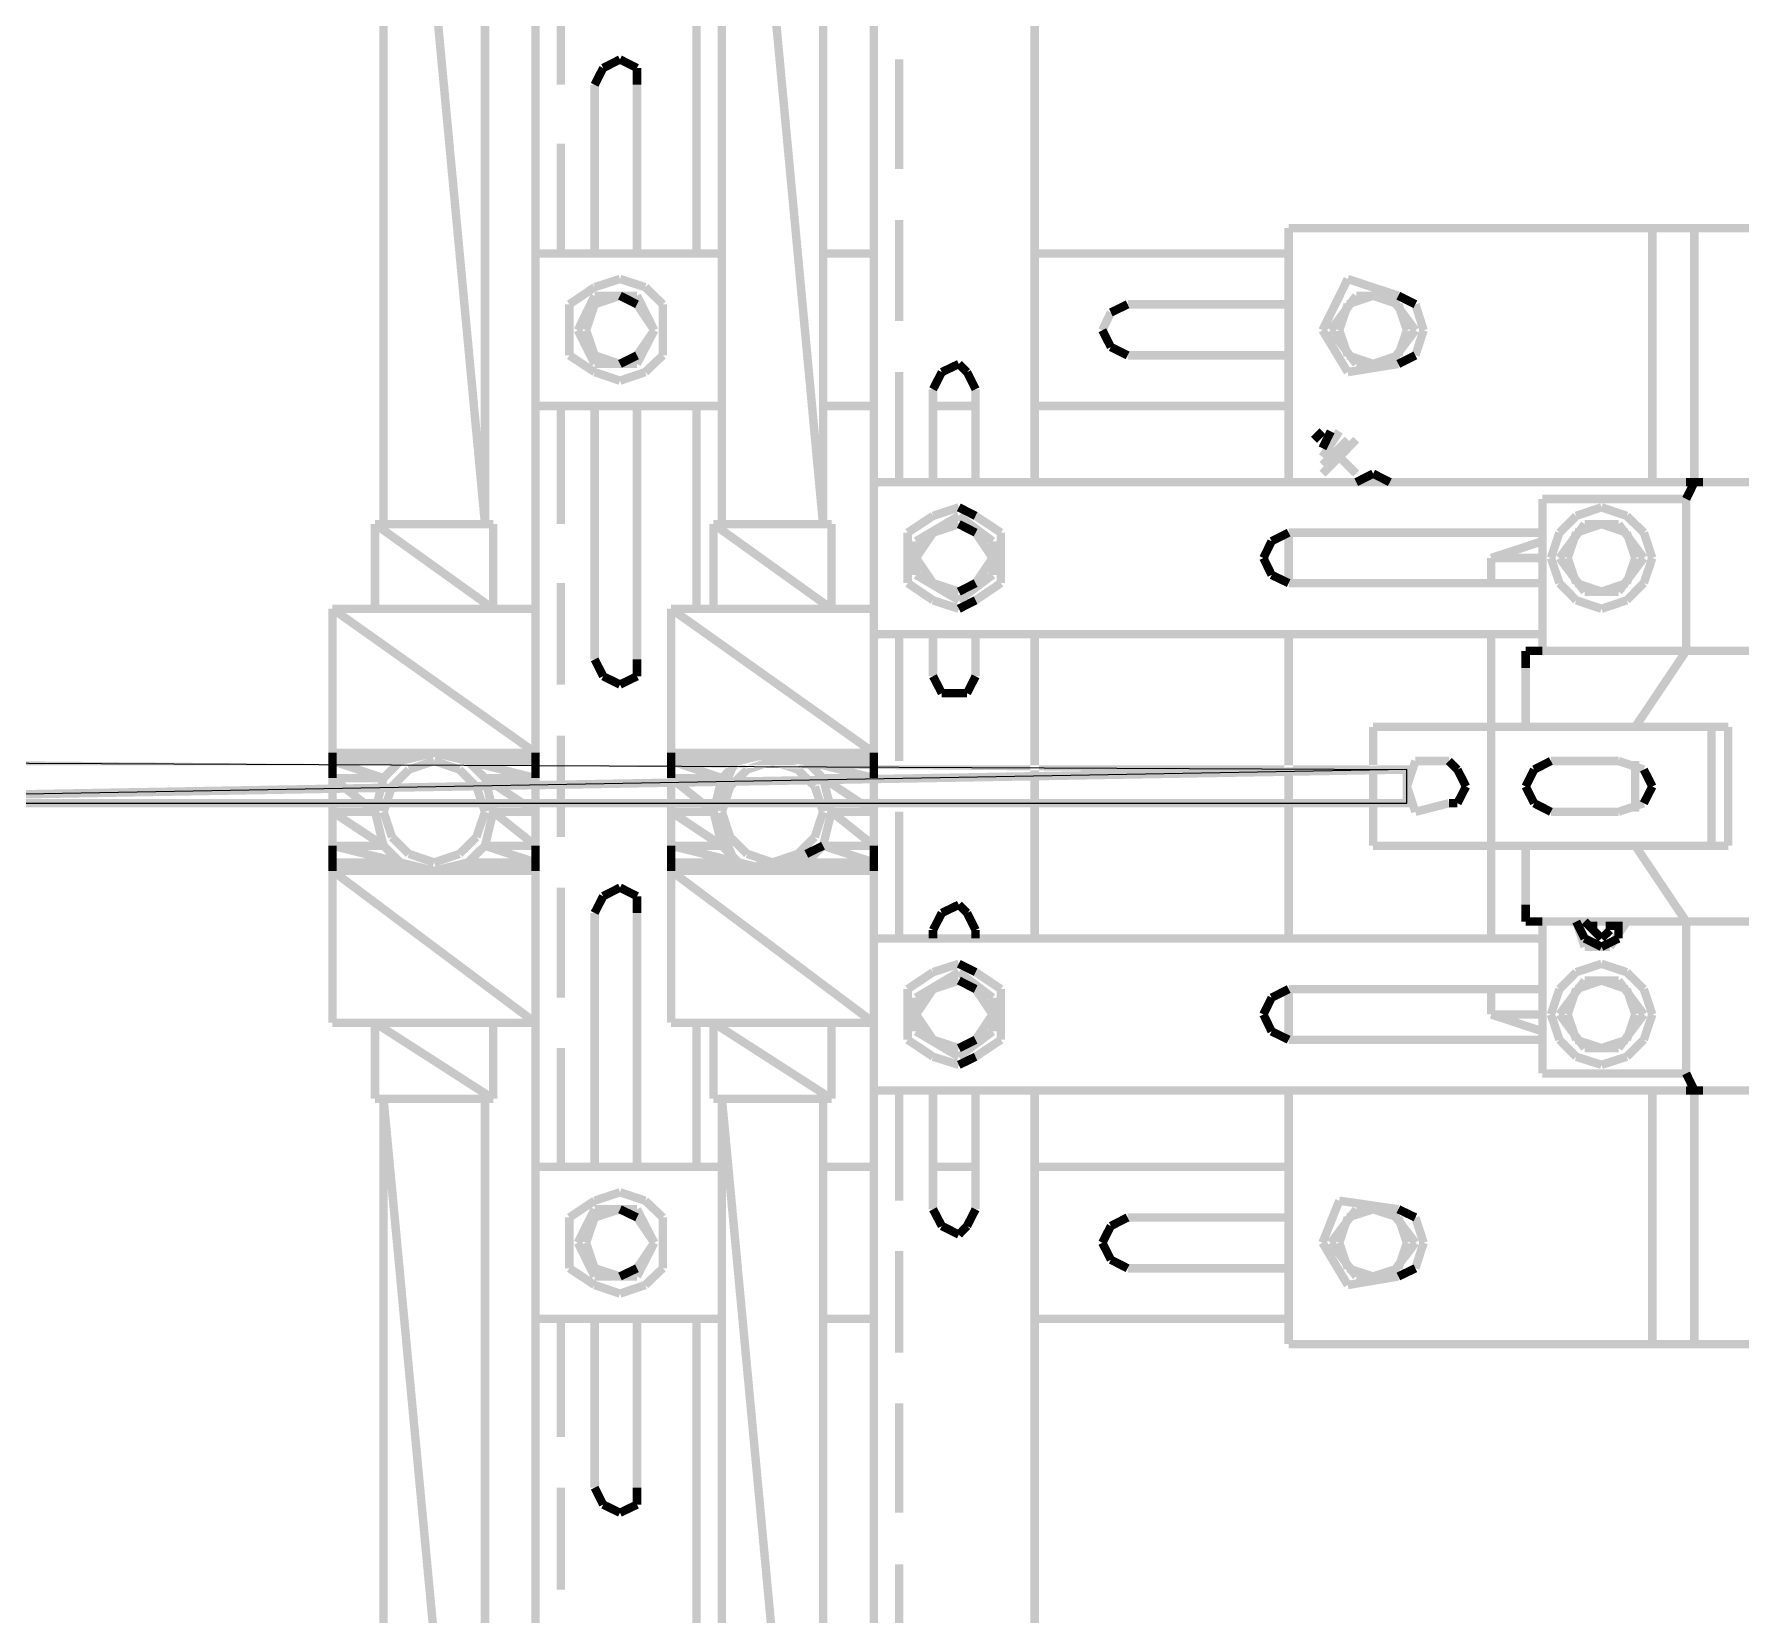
# Model space of a CAD drawing. Header units: metres. Extents: x -593 to 248, y 430 to 1024.
# Drawn here: x -520.32 to -511.76, y 612.06 to 619.98 of the extents above; entities that cross this region are included whole.
import ezdxf

# ---------------------------------------------------------------- set-up
doc = ezdxf.new("R2010")
doc.units = ezdxf.units.M
doc.header["$MEASUREMENT"] = 0
for name, color, linetype in [('C00-00-00-BLACK', 7, 'Continuous'), ('CDB-DB-DB', 254, 'Continuous'), ('CFF-00-00', 1, 'Continuous')]:
    doc.layers.add(name, color=color, linetype=linetype)

msp = doc.modelspace()

# ---------------------------------------------------------------- linework, layer by layer
at = {"layer": 'C00-00-00-BLACK', "const_width": 0.0423}
for points in [[(-516.109, 631.5988), (-516.109, 600.7838)], [(-517.8055, 630.7098), (-517.8055, 601.6718)], [(-518.5675, 622.9528), (-518.5675, 617.5268)], [(-518.0588, 622.9528), (-518.0588, 617.5268)], [(-516.871, 622.9528), (-516.871, 617.5268)], [(-516.364, 622.9528), (-516.364, 617.5268)], [(-515.3029, 622.9528), (-515.3029, 617.7368)], [(-516.998, 621.8068), (-516.998, 618.8838)], [(-517.6785, 620.1958), (-517.6785, 619.7298)], [(-517.3821, 619.8568), (-517.4664, 619.8138)], [(-517.2968, 619.8138), (-517.3821, 619.8568)], [(-515.9823, 619.8568), (-515.9823, 619.3068)], [(-517.4664, 619.8138), (-517.5091, 619.7298)], [(-517.2968, 619.7298), (-517.2968, 619.8138)], [(-517.5091, 619.7298), (-517.5091, 618.8838)], [(-517.2968, 618.8838), (-517.2968, 619.7298)], [(-517.6785, 619.4338), (-517.6785, 618.8838)], [(-515.9823, 619.0518), (-515.9823, 618.5448)], [(-514.0297, 619.0108), (-508.6456, 619.0108)], [(-514.0297, 617.7368), (-514.0297, 619.0108)], [(-512.2065, 617.7368), (-512.2065, 619.0108)], [(-511.9956, 619.0108), (-511.9956, 617.7368)], [(-517.8055, 618.8838), (-516.871, 618.8838)], [(-516.364, 618.8838), (-516.109, 618.8838)], [(-515.3029, 618.8838), (-514.0297, 618.8838)], [(-517.5091, 618.7148), (-517.6358, 618.6288)], [(-517.3821, 618.7558), (-517.5091, 618.7148)], [(-517.2555, 618.7148), (-517.3821, 618.7558)], [(-517.1673, 618.6288), (-517.2555, 618.7148)], [(-513.7334, 618.7558), (-513.86, 618.4988)], [(-513.4797, 618.6718), (-513.7334, 618.7558)], [(-517.6358, 618.6288), (-517.6358, 618.4988)], [(-517.5091, 618.6718), (-517.5931, 618.4988)], [(-517.5091, 618.6288), (-517.5518, 618.4988)], [(-517.3821, 618.6718), (-517.5091, 618.6288)], [(-517.2968, 618.6718), (-517.5091, 618.6718)], [(-517.2968, 618.6288), (-517.3821, 618.6718)], [(-517.21, 618.4988), (-517.2968, 618.6718)], [(-517.21, 618.4988), (-517.2968, 618.6288)], [(-517.1673, 618.4988), (-517.1673, 618.6288)], [(-514.8372, 618.6288), (-514.9212, 618.5878)], [(-514.8372, 618.6288), (-514.0297, 618.6288)], [(-513.6907, 618.6718), (-513.8187, 618.4988)], [(-513.7334, 618.6288), (-513.776, 618.4988)], [(-513.6063, 618.6718), (-513.7334, 618.6288)], [(-513.5224, 618.6718), (-513.6907, 618.6718)], [(-513.4797, 618.6288), (-513.6063, 618.6718)], [(-513.3943, 618.4988), (-513.5224, 618.6718)], [(-513.3943, 618.6288), (-513.4797, 618.6718)], [(-513.437, 618.4988), (-513.4797, 618.6288)], [(-513.3531, 618.4988), (-513.3943, 618.6288)], [(-514.9212, 618.5878), (-514.9638, 618.4988)], [(-517.6358, 618.4988), (-517.6358, 618.3728)], [(-517.5931, 618.4988), (-517.5091, 618.3298)], [(-517.5518, 618.4988), (-517.5091, 618.3728)], [(-517.2968, 618.3728), (-517.21, 618.4988)], [(-517.2968, 618.3298), (-517.21, 618.4988)], [(-517.1673, 618.3728), (-517.1673, 618.4988)], [(-514.9638, 618.4988), (-514.9212, 618.4148)], [(-513.86, 618.4988), (-513.7334, 618.2888)], [(-513.8187, 618.4988), (-513.6907, 618.3298)], [(-513.776, 618.4988), (-513.7334, 618.3728)], [(-513.5224, 618.3298), (-513.3943, 618.4988)], [(-513.4797, 618.3728), (-513.437, 618.4988)], [(-513.3943, 618.3728), (-513.3531, 618.4988)], [(-517.6358, 618.3728), (-517.5091, 618.2888)], [(-517.5091, 618.3728), (-517.3821, 618.3298)], [(-517.3821, 618.3298), (-517.2968, 618.3728)], [(-517.2555, 618.2888), (-517.1673, 618.3728)], [(-514.9212, 618.4148), (-514.8372, 618.3728)], [(-514.8372, 618.3728), (-514.0297, 618.3728)], [(-513.7334, 618.3728), (-513.6063, 618.3298)], [(-513.6063, 618.3298), (-513.4797, 618.3728)], [(-513.4797, 618.3298), (-513.3943, 618.3728)], [(-517.5091, 618.3298), (-517.2968, 618.3298)], [(-517.5091, 618.2888), (-517.3821, 618.2458)], [(-517.3821, 618.2458), (-517.2555, 618.2888)], [(-515.9823, 618.2888), (-515.9823, 617.7368)], [(-515.7685, 618.2888), (-515.8126, 618.2028)], [(-515.6832, 618.3298), (-515.7685, 618.2888)], [(-515.6419, 618.2888), (-515.6832, 618.3298)], [(-515.5992, 618.2028), (-515.6419, 618.2888)], [(-513.7334, 618.2888), (-513.4797, 618.3298)], [(-513.6907, 618.3298), (-513.5224, 618.3298)], [(-515.8126, 618.2028), (-515.8126, 617.7368)], [(-515.5992, 618.2028), (-515.5992, 617.7368)], [(-517.8055, 618.1188), (-516.871, 618.1188)], [(-517.6785, 618.1188), (-517.6785, 617.5268)], [(-517.5091, 618.1188), (-517.5091, 616.8488)], [(-517.2968, 618.1188), (-517.2968, 616.8488)], [(-516.998, 618.1188), (-516.998, 617.1018)], [(-516.364, 618.1188), (-516.109, 618.1188)], [(-515.8126, 618.1188), (-515.5992, 618.1188)], [(-515.3029, 618.1188), (-514.0297, 618.1188)], [(-513.86, 617.9918), (-513.9027, 617.9498)], [(-513.776, 617.9918), (-513.86, 617.8638)], [(-513.8187, 617.9918), (-513.86, 617.9068)], [(-513.6907, 617.9498), (-513.86, 617.7798)], [(-513.7334, 617.9498), (-513.86, 617.8228)], [(-513.6907, 617.7798), (-513.776, 617.8638)], [(-513.6063, 617.7798), (-513.6907, 617.7368)], [(-513.6063, 617.7798), (-513.6907, 617.7368)], [(-513.5224, 617.7368), (-513.6063, 617.7798)], [(-513.5224, 617.7368), (-513.6063, 617.7798)], [(-516.109, 617.7368), (-506.566, 617.7368)], [(-511.9956, 617.7368), (-512.0368, 617.7368)], [(-511.9956, 617.7368), (-512.0368, 617.6528)], [(-511.9529, 617.7368), (-511.9956, 617.7368)], [(-515.6832, 617.6108), (-515.8126, 617.5678)], [(-515.5992, 617.5678), (-515.6832, 617.6108)], [(-512.7576, 617.6528), (-512.0368, 617.6528)], [(-512.7576, 617.6528), (-512.7576, 616.8908)], [(-512.4612, 617.6108), (-512.5882, 617.5678)], [(-512.3346, 617.5678), (-512.4612, 617.6108)], [(-512.0368, 616.8908), (-512.0368, 617.6528)], [(-518.6102, 617.5268), (-518.0175, 617.5268)], [(-518.6102, 617.1018), (-518.6102, 617.5268)], [(-518.0175, 617.1018), (-518.0175, 617.5268)], [(-516.9136, 617.5268), (-516.3213, 617.5268)], [(-516.9136, 617.1018), (-516.9136, 617.5268)], [(-516.3213, 617.1018), (-516.3213, 617.5268)], [(-515.8126, 617.5678), (-515.9396, 617.4838)], [(-515.6832, 617.5678), (-515.898, 617.4408)], [(-515.6832, 617.5268), (-515.8126, 617.4838)], [(-515.5138, 617.4408), (-515.6832, 617.5678)], [(-515.5992, 617.4838), (-515.6832, 617.5268)], [(-515.4722, 617.4838), (-515.5992, 617.5678)], [(-512.5882, 617.5678), (-512.6722, 617.4838)], [(-512.5456, 617.5268), (-512.6722, 617.3568)], [(-512.4612, 617.5268), (-512.5882, 617.4838)], [(-512.3759, 617.5268), (-512.5456, 617.5268)], [(-512.3346, 617.4838), (-512.4612, 617.5268)], [(-512.2492, 617.3568), (-512.3759, 617.5268)], [(-512.2492, 617.4838), (-512.3346, 617.5678)], [(-515.9396, 617.4838), (-515.9396, 617.3568)], [(-515.8126, 617.4838), (-515.898, 617.3568)], [(-515.898, 617.4408), (-515.898, 617.2718)], [(-515.5138, 617.3568), (-515.5992, 617.4838)], [(-515.5138, 617.2718), (-515.5138, 617.4408)], [(-515.4722, 617.3568), (-515.4722, 617.4838)], [(-514.1151, 617.4408), (-514.1563, 617.3568)], [(-514.0297, 617.4838), (-514.1151, 617.4408)], [(-514.0297, 617.2308), (-514.0297, 617.4838)], [(-512.7576, 617.4838), (-514.0297, 617.4838)], [(-512.7576, 617.4408), (-513.014, 617.3568)], [(-512.6722, 617.4838), (-512.7149, 617.3568)], [(-512.5882, 617.4838), (-512.6309, 617.3568)], [(-512.2919, 617.3568), (-512.3346, 617.4838)], [(-512.2065, 617.3568), (-512.2492, 617.4838)], [(-515.9396, 617.3568), (-515.9396, 617.2308)], [(-515.898, 617.3568), (-515.8126, 617.2308)], [(-515.5992, 617.2308), (-515.5138, 617.3568)], [(-515.4722, 617.2308), (-515.4722, 617.3568)], [(-514.1563, 617.3568), (-514.1151, 617.2718)], [(-513.014, 617.3568), (-512.7576, 617.3568)], [(-513.014, 617.3568), (-513.014, 617.2308)], [(-512.7149, 617.3568), (-512.6722, 617.2308)], [(-512.6722, 617.3568), (-512.5456, 617.1878)], [(-512.6309, 617.3568), (-512.5882, 617.2308)], [(-512.3759, 617.1878), (-512.2492, 617.3568)], [(-512.3346, 617.2308), (-512.2919, 617.3568)], [(-512.2492, 617.2308), (-512.2065, 617.3568)], [(-515.898, 617.2718), (-515.6832, 617.1448)], [(-515.6832, 617.1448), (-515.5138, 617.2718)], [(-514.1151, 617.2718), (-514.0297, 617.2308)], [(-517.6785, 617.2308), (-517.6785, 616.7218)], [(-515.9396, 617.2308), (-515.8126, 617.1448)], [(-515.8126, 617.2308), (-515.6832, 617.1878)], [(-515.6832, 617.1878), (-515.5992, 617.2308)], [(-515.5992, 617.1448), (-515.4722, 617.2308)], [(-512.7576, 617.2308), (-514.0297, 617.2308)], [(-512.6722, 617.2308), (-512.5882, 617.1448)], [(-512.5882, 617.2308), (-512.4612, 617.1878)], [(-512.5456, 617.1878), (-512.3759, 617.1878)], [(-512.4612, 617.1878), (-512.3346, 617.2308)], [(-512.3346, 617.1448), (-512.2492, 617.2308)], [(-518.8236, 615.0258), (-518.8236, 617.1018)], [(-518.8236, 617.1018), (-517.8055, 617.1018)], [(-517.8055, 617.1018), (-517.8055, 615.0258)], [(-517.126, 615.0258), (-517.126, 617.1018)], [(-517.126, 617.1018), (-516.109, 617.1018)], [(-516.109, 617.1018), (-516.109, 615.0258)], [(-515.8126, 617.1448), (-515.6832, 617.1018)], [(-515.6832, 617.1018), (-515.5992, 617.1448)], [(-512.5882, 617.1448), (-512.4612, 617.1018)], [(-512.4612, 617.1018), (-512.3346, 617.1448)], [(-516.109, 616.9748), (-512.7576, 616.9748)], [(-515.9823, 616.9748), (-515.9823, 616.3388)], [(-515.8126, 616.9748), (-515.8126, 616.7638)], [(-515.5992, 616.9748), (-515.5992, 616.7638)], [(-515.3029, 616.9748), (-515.3029, 615.4488)], [(-514.0297, 615.4488), (-514.0297, 616.9748)], [(-513.014, 616.9748), (-513.014, 615.4488)], [(-517.5091, 616.8488), (-517.4664, 616.7638)], [(-517.2968, 616.7638), (-517.2968, 616.8488)], [(-512.7576, 616.8908), (-512.8415, 616.8908)], [(-512.8415, 616.8908), (-512.8415, 616.8058)], [(-509.8733, 616.8908), (-512.7576, 616.8908)], [(-512.2919, 616.5098), (-512.0368, 616.8908)], [(-517.4664, 616.7638), (-517.3821, 616.7218)], [(-517.3821, 616.7218), (-517.2968, 616.7638)], [(-515.8126, 616.7638), (-515.7685, 616.6788)], [(-515.6419, 616.6788), (-515.5992, 616.7638)], [(-512.8415, 616.8058), (-512.8415, 616.5098)], [(-515.7685, 616.6788), (-515.6832, 616.6788)], [(-515.6832, 616.6788), (-515.6419, 616.6788)], [(-513.6063, 616.5098), (-513.6063, 615.9138)], [(-511.8259, 616.5098), (-513.6063, 616.5098)], [(-511.9102, 616.5098), (-511.9102, 615.9138)], [(-511.8259, 616.5098), (-511.8259, 615.9138)], [(-517.6785, 616.4658), (-517.6785, 615.9568)], [(-518.4835, 616.3388), (-518.5675, 616.2528)], [(-518.3138, 616.3798), (-518.4835, 616.3388)], [(-518.3138, 616.3388), (-518.4405, 616.2958)], [(-518.1445, 616.3388), (-518.3138, 616.3798)], [(-518.1872, 616.2958), (-518.3138, 616.3388)], [(-518.0588, 616.2528), (-518.1445, 616.3388)], [(-516.787, 616.3798), (-516.9136, 616.0838)], [(-516.448, 616.3388), (-516.787, 616.3798)], [(-516.6173, 616.3388), (-516.7443, 616.2958)], [(-516.4907, 616.2958), (-516.6173, 616.3388)], [(-516.364, 616.2528), (-516.448, 616.3388)], [(-513.3943, 616.3388), (-513.437, 616.2108)], [(-513.2261, 616.3388), (-513.3943, 616.3388)], [(-513.1834, 616.2958), (-513.2261, 616.3388)], [(-512.7149, 616.3388), (-512.7988, 616.2958)], [(-512.7149, 616.3388), (-512.3759, 616.3388)], [(-512.2492, 616.2958), (-512.3759, 616.3388)], [(-512.2919, 616.0838), (-512.2919, 616.3388)], [(-518.5675, 616.2528), (-518.6102, 616.0838)], [(-518.4405, 616.2958), (-518.5248, 616.2108)], [(-518.1018, 616.2108), (-518.1872, 616.2958)], [(-518.0175, 616.0838), (-518.0588, 616.2528)], [(-516.7443, 616.2958), (-516.8297, 616.2108)], [(-516.4053, 616.2108), (-516.4907, 616.2958)], [(-516.3213, 616.0838), (-516.364, 616.2528)], [(-513.437, 616.1268), (-513.437, 616.2958)], [(-513.1407, 616.2108), (-513.1834, 616.2958)], [(-512.7988, 616.2958), (-512.8415, 616.2108)], [(-512.2065, 616.2108), (-512.2492, 616.2958)], [(-518.5248, 616.2108), (-518.5675, 616.0838)], [(-518.0588, 616.0838), (-518.1018, 616.2108)], [(-516.8297, 616.2108), (-516.871, 616.0838)], [(-516.364, 616.0838), (-516.4053, 616.2108)], [(-513.437, 616.2108), (-513.3943, 616.0838)], [(-513.1834, 616.1268), (-513.1407, 616.2108)], [(-512.8415, 616.2108), (-512.7988, 616.1268)], [(-512.2492, 616.1268), (-512.2065, 616.2108)], [(-518.6102, 616.0838), (-518.5675, 615.9138)], [(-518.5675, 616.0838), (-518.5248, 615.9568)], [(-518.1018, 615.9568), (-518.0588, 616.0838)], [(-518.0588, 615.9138), (-518.0175, 616.0838)], [(-516.9136, 616.0838), (-516.787, 615.7878)], [(-516.871, 616.0838), (-516.8297, 615.9568)], [(-516.4053, 615.9568), (-516.364, 616.0838)], [(-516.364, 615.9138), (-516.3213, 616.0838)], [(-515.9823, 616.0838), (-515.9823, 615.4488)], [(-513.3943, 616.0838), (-513.2261, 616.1268)], [(-513.2261, 616.1268), (-513.1834, 616.1268)], [(-512.7988, 616.1268), (-512.7149, 616.0838)], [(-512.7149, 616.0838), (-512.3759, 616.0838)], [(-512.3759, 616.0838), (-512.2492, 616.1268)], [(-518.5675, 615.9138), (-518.4835, 615.8298)], [(-518.5248, 615.9568), (-518.4405, 615.8728)], [(-518.1872, 615.8728), (-518.1018, 615.9568)], [(-518.1445, 615.8298), (-518.0588, 615.9138)], [(-516.8297, 615.9568), (-516.7443, 615.8728)], [(-516.4907, 615.8728), (-516.4053, 615.9568)], [(-516.448, 615.8728), (-516.364, 615.9138)], [(-511.8259, 615.9138), (-513.6063, 615.9138)], [(-512.8415, 615.9138), (-512.8415, 615.6178)], [(-512.0368, 615.5338), (-512.2919, 615.9138)], [(-518.4835, 615.8298), (-518.3138, 615.7878)], [(-518.4405, 615.8728), (-518.3138, 615.8298)], [(-518.3138, 615.8298), (-518.1872, 615.8728)], [(-518.3138, 615.7878), (-518.1445, 615.8298)], [(-516.787, 615.7878), (-516.448, 615.8728)], [(-516.7443, 615.8728), (-516.6173, 615.8298)], [(-516.6173, 615.8298), (-516.4907, 615.8728)], [(-517.6785, 615.7038), (-517.6785, 615.1518)], [(-517.4664, 615.6608), (-517.5091, 615.5768)], [(-517.3821, 615.7038), (-517.4664, 615.6608)], [(-517.2968, 615.6608), (-517.3821, 615.7038)], [(-517.2968, 615.5768), (-517.2968, 615.6608)], [(-517.5091, 615.5768), (-517.5091, 614.3038)], [(-517.2968, 615.5768), (-517.2968, 614.3038)], [(-515.7685, 615.5768), (-515.8126, 615.4908)], [(-515.6832, 615.6178), (-515.7685, 615.5768)], [(-515.6419, 615.5768), (-515.6832, 615.6178)], [(-515.5992, 615.4908), (-515.6419, 615.5768)], [(-512.8415, 615.6178), (-512.8415, 615.5338)], [(-515.8126, 615.4908), (-515.8126, 615.4488)], [(-515.5992, 615.4908), (-515.5992, 615.4488)], [(-512.8415, 615.5338), (-512.7576, 615.5338)], [(-509.8733, 615.5338), (-512.7576, 615.5338)], [(-512.7576, 615.5338), (-512.7576, 614.7718)], [(-512.5882, 615.5338), (-512.5456, 615.4488)], [(-512.5882, 615.5338), (-512.5456, 615.4068)], [(-512.5456, 615.5338), (-512.5025, 615.4908)], [(-512.5025, 615.5338), (-512.5025, 615.4908)], [(-512.5025, 615.4908), (-512.4612, 615.4488)], [(-512.5025, 615.4908), (-512.4612, 615.4488)], [(-512.4612, 615.4488), (-512.4186, 615.4908)], [(-512.4612, 615.4488), (-512.4186, 615.4908)], [(-512.4186, 615.4908), (-512.4186, 615.5338)], [(-512.4186, 615.4908), (-512.4186, 615.5338)], [(-512.4186, 615.4068), (-512.3346, 615.5338)], [(-512.3759, 615.4488), (-512.3759, 615.5338)], [(-512.0368, 615.5338), (-512.0368, 614.7718)], [(-516.109, 615.4488), (-512.7576, 615.4488)], [(-512.5456, 615.4488), (-512.4612, 615.4068)], [(-512.5456, 615.4068), (-512.4186, 615.4068)], [(-512.4612, 615.4068), (-512.3759, 615.4488)], [(-515.6832, 615.3218), (-515.8126, 615.2798)], [(-515.5992, 615.2798), (-515.6832, 615.3218)], [(-512.4612, 615.3218), (-512.5882, 615.2798)], [(-512.3346, 615.2798), (-512.4612, 615.3218)], [(-515.8126, 615.2798), (-515.9396, 615.1948)], [(-515.6832, 615.2798), (-515.898, 615.1518)], [(-515.6832, 615.2378), (-515.8126, 615.1948)], [(-515.5138, 615.1518), (-515.6832, 615.2798)], [(-515.5992, 615.1948), (-515.6832, 615.2378)], [(-515.4722, 615.1948), (-515.5992, 615.2798)], [(-512.5882, 615.2798), (-512.6722, 615.1948)], [(-512.5456, 615.2378), (-512.6722, 615.0678)], [(-512.4612, 615.2378), (-512.5882, 615.1948)], [(-512.3759, 615.2378), (-512.5456, 615.2378)], [(-512.3346, 615.1948), (-512.4612, 615.2378)], [(-512.2492, 615.0678), (-512.3759, 615.2378)], [(-512.2492, 615.1948), (-512.3346, 615.2798)], [(-515.9396, 615.1948), (-515.9396, 615.0678)], [(-515.8126, 615.1948), (-515.898, 615.0678)], [(-515.898, 615.1518), (-515.898, 614.9828)], [(-515.5138, 615.0678), (-515.5992, 615.1948)], [(-515.5138, 614.9828), (-515.5138, 615.1518)], [(-515.4722, 615.0678), (-515.4722, 615.1948)], [(-514.1151, 615.1518), (-514.1563, 615.0678)], [(-514.0297, 615.1948), (-514.1151, 615.1518)], [(-514.0297, 614.9408), (-514.0297, 615.1948)], [(-512.7576, 615.1948), (-514.0297, 615.1948)], [(-513.014, 615.1948), (-513.014, 615.0678)], [(-512.6722, 615.1948), (-512.7149, 615.0678)], [(-512.5882, 615.1948), (-512.6309, 615.0678)], [(-512.2919, 615.0678), (-512.3346, 615.1948)], [(-512.2065, 615.0678), (-512.2492, 615.1948)], [(-515.9396, 615.0678), (-515.9396, 614.9408)], [(-515.898, 615.0678), (-515.8126, 614.9408)], [(-515.5992, 614.9408), (-515.5138, 615.0678)], [(-515.4722, 614.9408), (-515.4722, 615.0678)], [(-514.1563, 615.0678), (-514.1151, 614.9828)], [(-513.014, 615.0678), (-512.7576, 615.0678)], [(-512.7576, 614.9828), (-513.014, 615.0678)], [(-512.7149, 615.0678), (-512.6722, 614.9408)], [(-512.6722, 615.0678), (-512.5456, 614.8988)], [(-512.6309, 615.0678), (-512.5882, 614.9408)], [(-512.3759, 614.8988), (-512.2492, 615.0678)], [(-512.3346, 614.9408), (-512.2919, 615.0678)], [(-512.2492, 614.9408), (-512.2065, 615.0678)], [(-518.8236, 615.0258), (-517.8055, 615.0258)], [(-518.6102, 614.6448), (-518.6102, 615.0258)], [(-518.0175, 614.6448), (-518.0175, 615.0258)], [(-517.126, 615.0258), (-516.109, 615.0258)], [(-516.998, 615.0258), (-516.998, 614.3038)], [(-516.9136, 614.6448), (-516.9136, 615.0258)], [(-516.3213, 614.6448), (-516.3213, 615.0258)], [(-515.898, 614.9828), (-515.6832, 614.8558)], [(-515.6832, 614.8558), (-515.5138, 614.9828)], [(-514.1151, 614.9828), (-514.0297, 614.9408)], [(-517.6785, 614.8988), (-517.6785, 614.3038)], [(-515.9396, 614.9408), (-515.8126, 614.8558)], [(-515.8126, 614.9408), (-515.6832, 614.8988)], [(-515.6832, 614.8988), (-515.5992, 614.9408)], [(-515.5992, 614.8558), (-515.4722, 614.9408)], [(-512.7576, 614.9408), (-514.0297, 614.9408)], [(-512.6722, 614.9408), (-512.5882, 614.8558)], [(-512.5882, 614.9408), (-512.4612, 614.8988)], [(-512.5456, 614.8988), (-512.3759, 614.8988)], [(-512.4612, 614.8988), (-512.3346, 614.9408)], [(-512.3346, 614.8558), (-512.2492, 614.9408)], [(-515.8126, 614.8558), (-515.6832, 614.8148)], [(-515.6832, 614.8148), (-515.5992, 614.8558)], [(-512.5882, 614.8558), (-512.4612, 614.8148)], [(-512.4612, 614.8148), (-512.3346, 614.8558)], [(-512.7576, 614.7718), (-512.0368, 614.7718)], [(-512.0368, 614.7718), (-511.9956, 614.6868)], [(-518.6102, 614.6448), (-518.0175, 614.6448)], [(-518.5675, 614.6448), (-518.5675, 609.2188)], [(-518.0588, 614.6448), (-518.0588, 609.2188)], [(-516.9136, 614.6448), (-516.3213, 614.6448)], [(-516.871, 614.6448), (-516.871, 609.2188)], [(-516.364, 614.6448), (-516.364, 609.2188)], [(-516.109, 614.6868), (-506.566, 614.6868)], [(-515.9823, 614.6868), (-515.9823, 614.1338)], [(-515.8126, 614.6868), (-515.8126, 614.0908)], [(-515.5992, 614.6868), (-515.5992, 614.0908)], [(-515.3029, 614.6868), (-515.3029, 609.4288)], [(-514.0297, 613.4148), (-514.0297, 614.6868)], [(-512.2065, 613.4148), (-512.2065, 614.6868)], [(-511.9956, 614.6868), (-512.0368, 614.6868)], [(-511.9956, 614.6868), (-511.9956, 613.4148)], [(-511.9956, 614.6868), (-511.9529, 614.6868)], [(-517.8055, 614.3038), (-516.871, 614.3038)], [(-516.364, 614.3038), (-516.109, 614.3038)], [(-515.8126, 614.3038), (-515.5992, 614.3038)], [(-515.3029, 614.3038), (-514.0297, 614.3038)], [(-517.5091, 614.1338), (-517.6358, 614.0498)], [(-517.3821, 614.1758), (-517.5091, 614.1338)], [(-517.2555, 614.1338), (-517.3821, 614.1758)], [(-517.1673, 614.0498), (-517.2555, 614.1338)], [(-513.776, 614.1338), (-513.86, 613.9228)], [(-513.4797, 614.0908), (-513.776, 614.1338)], [(-517.6358, 614.0498), (-517.6358, 613.9228)], [(-517.5091, 614.0908), (-517.5931, 613.9228)], [(-517.5091, 614.0498), (-517.5518, 613.9228)], [(-517.3821, 614.0908), (-517.5091, 614.0498)], [(-517.2968, 614.0908), (-517.5091, 614.0908)], [(-517.2968, 614.0498), (-517.3821, 614.0908)], [(-517.21, 613.9228), (-517.2968, 614.0908)], [(-517.21, 613.9228), (-517.2968, 614.0498)], [(-517.1673, 613.9228), (-517.1673, 614.0498)], [(-515.8126, 614.0908), (-515.7685, 614.0068)], [(-515.7685, 614.0068), (-515.6832, 613.9638)], [(-515.6832, 613.9638), (-515.6419, 614.0068)], [(-515.6419, 614.0068), (-515.5992, 614.0908)], [(-514.9212, 614.0068), (-514.9638, 613.9228)], [(-514.8372, 614.0498), (-514.9212, 614.0068)], [(-514.8372, 614.0498), (-514.0297, 614.0498)], [(-513.6907, 614.0908), (-513.8187, 613.9228)], [(-513.7334, 614.0498), (-513.776, 613.9228)], [(-513.6063, 614.0908), (-513.7334, 614.0498)], [(-513.5224, 614.0908), (-513.6907, 614.0908)], [(-513.4797, 614.0498), (-513.6063, 614.0908)], [(-513.3943, 613.9228), (-513.5224, 614.0908)], [(-513.3943, 614.0498), (-513.4797, 614.0908)], [(-513.437, 613.9228), (-513.4797, 614.0498)], [(-513.3531, 613.9228), (-513.3943, 614.0498)], [(-517.6358, 613.9228), (-517.6358, 613.7948)], [(-517.5931, 613.9228), (-517.5091, 613.7538)], [(-517.5518, 613.9228), (-517.5091, 613.7948)], [(-517.2968, 613.7948), (-517.21, 613.9228)], [(-517.2968, 613.7538), (-517.21, 613.9228)], [(-517.1673, 613.7948), (-517.1673, 613.9228)], [(-514.9638, 613.9228), (-514.9212, 613.8378)], [(-513.86, 613.9228), (-513.7334, 613.7108)], [(-513.8187, 613.9228), (-513.6907, 613.7538)], [(-513.776, 613.9228), (-513.7334, 613.7948)], [(-513.5224, 613.7538), (-513.3943, 613.9228)], [(-513.4797, 613.7948), (-513.437, 613.9228)], [(-513.3943, 613.7948), (-513.3531, 613.9228)], [(-515.9823, 613.8808), (-515.9823, 613.3718)], [(-514.9212, 613.8378), (-514.8372, 613.7948)], [(-517.6358, 613.7948), (-517.5091, 613.7108)], [(-517.5091, 613.7948), (-517.3821, 613.7538)], [(-517.5091, 613.7538), (-517.2968, 613.7538)], [(-517.3821, 613.7538), (-517.2968, 613.7948)], [(-517.2555, 613.7108), (-517.1673, 613.7948)], [(-514.8372, 613.7948), (-514.0297, 613.7948)], [(-513.7334, 613.7948), (-513.6063, 613.7538)], [(-513.7334, 613.7108), (-513.4797, 613.7538)], [(-513.6907, 613.7538), (-513.5224, 613.7538)], [(-513.6063, 613.7538), (-513.4797, 613.7948)], [(-513.4797, 613.7538), (-513.3943, 613.7948)], [(-517.5091, 613.7108), (-517.3821, 613.6678)], [(-517.3821, 613.6678), (-517.2555, 613.7108)], [(-517.8055, 613.5408), (-516.871, 613.5408)], [(-517.6785, 613.5408), (-517.6785, 612.9488)], [(-517.5091, 613.5408), (-517.5091, 612.6948)], [(-517.2968, 613.5408), (-517.2968, 612.6948)], [(-516.998, 613.5408), (-516.998, 610.5758)], [(-516.364, 613.5408), (-516.109, 613.5408)], [(-515.3029, 613.5408), (-514.0297, 613.5408)], [(-508.6456, 613.4148), (-514.0297, 613.4148)], [(-515.9823, 613.1178), (-515.9823, 612.5688)], [(-517.6785, 612.6948), (-517.6785, 612.1838)], [(-517.5091, 612.6948), (-517.4664, 612.6098)], [(-517.2968, 612.6098), (-517.2968, 612.6948)], [(-517.4664, 612.6098), (-517.3821, 612.5688)], [(-517.3821, 612.5688), (-517.2968, 612.6098)], [(-515.9823, 612.3108), (-515.9823, 611.8038)]]:
    msp.add_lwpolyline(points, dxfattribs=at)
at = {"layer": 'CDB-DB-DB', "const_width": 0.0423}
for points in [[(-518.5675, 622.9528), (-518.5675, 617.5268)], [(-518.0588, 617.5268), (-518.5675, 622.9528)], [(-518.0588, 617.5268), (-518.5675, 622.9528)], [(-518.0588, 622.9528), (-518.0588, 617.5268)], [(-516.871, 622.9528), (-516.871, 617.5268)], [(-516.364, 617.5268), (-516.871, 622.9528)], [(-516.364, 617.5268), (-516.871, 622.9528)], [(-516.364, 622.9528), (-516.364, 617.5268)], [(-518.6102, 617.5268), (-518.6102, 617.1018)], [(-518.0175, 617.1018), (-518.6102, 617.5268)], [(-518.6102, 617.5268), (-518.0175, 617.5268)], [(-518.0175, 617.1018), (-518.6102, 617.5268)], [(-518.5675, 617.5268), (-518.0588, 617.5268)], [(-518.0175, 617.5268), (-518.0175, 617.1018)], [(-516.9136, 617.5268), (-516.9136, 617.1018)], [(-516.3213, 617.1018), (-516.9136, 617.5268)], [(-516.9136, 617.5268), (-516.3213, 617.5268)], [(-516.3213, 617.1018), (-516.9136, 617.5268)], [(-516.871, 617.5268), (-516.364, 617.5268)], [(-516.3213, 617.5268), (-516.3213, 617.1018)], [(-518.8236, 617.1018), (-518.8236, 616.3798)], [(-517.8055, 616.3798), (-518.8236, 617.1018)], [(-518.8236, 617.1018), (-517.8055, 617.1018)], [(-517.8055, 616.3798), (-518.8236, 617.1018)], [(-518.6102, 617.1018), (-518.0175, 617.1018)], [(-517.8055, 617.1018), (-517.8055, 616.3798)], [(-517.126, 617.1018), (-517.126, 616.3798)], [(-516.109, 616.3798), (-517.126, 617.1018)], [(-517.126, 617.1018), (-516.109, 617.1018)], [(-516.109, 616.3798), (-517.126, 617.1018)], [(-516.9136, 617.1018), (-516.3213, 617.1018)], [(-516.109, 617.1018), (-516.109, 616.3798)], [(-518.8236, 616.3798), (-517.8055, 616.3798)], [(-518.8236, 616.3798), (-518.8236, 616.3388)], [(-518.4835, 616.3388), (-518.8236, 616.3798)], [(-518.8236, 616.3798), (-518.3138, 616.3798)], [(-518.4835, 616.3388), (-518.8236, 616.3798)], [(-518.8236, 616.3388), (-518.4835, 616.3388)], [(-518.8236, 616.3388), (-518.8236, 616.2528)], [(-518.5675, 616.2528), (-518.8236, 616.3388)], [(-518.8236, 616.3388), (-518.4835, 616.3388)], [(-518.5675, 616.2528), (-518.8236, 616.3388)], [(-518.4835, 616.3388), (-518.5675, 616.2528)], [(-518.3138, 616.3798), (-518.4835, 616.3388)], [(-518.3138, 616.3798), (-518.1445, 616.3388)], [(-517.8055, 616.3388), (-518.3138, 616.3798)], [(-518.3138, 616.3798), (-517.8055, 616.3798)], [(-517.8055, 616.3388), (-518.3138, 616.3798)], [(-518.1445, 616.3388), (-517.8055, 616.3388)], [(-518.1445, 616.3388), (-518.0588, 616.2528)], [(-517.8055, 616.2528), (-518.1445, 616.3388)], [(-518.1445, 616.3388), (-517.8055, 616.3388)], [(-517.8055, 616.2528), (-518.1445, 616.3388)], [(-517.8055, 616.3798), (-517.8055, 616.3388)], [(-517.8055, 616.3388), (-517.8055, 616.2528)], [(-517.126, 616.3798), (-516.109, 616.3798)], [(-517.126, 616.3798), (-517.126, 616.3388)], [(-516.787, 616.3388), (-517.126, 616.3798)], [(-517.126, 616.3798), (-516.6173, 616.3798)], [(-516.787, 616.3388), (-517.126, 616.3798)], [(-517.126, 616.3388), (-516.787, 616.3388)], [(-517.126, 616.3388), (-517.126, 616.2528)], [(-516.871, 616.2528), (-517.126, 616.3388)], [(-517.126, 616.3388), (-516.787, 616.3388)], [(-516.871, 616.2528), (-517.126, 616.3388)], [(-516.787, 616.3388), (-516.871, 616.2528)], [(-516.6173, 616.3798), (-516.787, 616.3388)], [(-516.6173, 616.3798), (-516.448, 616.3388)], [(-516.109, 616.3388), (-516.6173, 616.3798)], [(-516.6173, 616.3798), (-516.109, 616.3798)], [(-516.109, 616.3388), (-516.6173, 616.3798)], [(-516.448, 616.3388), (-516.109, 616.3388)], [(-516.448, 616.3388), (-516.364, 616.2528)], [(-516.109, 616.2528), (-516.448, 616.3388)], [(-516.448, 616.3388), (-516.109, 616.3388)], [(-516.109, 616.2528), (-516.448, 616.3388)], [(-516.109, 616.3798), (-516.109, 616.3388)], [(-516.109, 616.3388), (-516.109, 616.2528)], [(-518.8236, 616.2528), (-518.5675, 616.2528)], [(-518.8236, 616.2528), (-518.8236, 616.0838)], [(-518.6102, 616.0838), (-518.8236, 616.2528)], [(-518.8236, 616.2528), (-518.5675, 616.2528)], [(-518.6102, 616.0838), (-518.8236, 616.2528)], [(-518.5675, 616.2528), (-518.6102, 616.0838)], [(-518.0588, 616.2528), (-517.8055, 616.2528)], [(-518.0588, 616.2528), (-518.0175, 616.0838)], [(-517.8055, 616.0838), (-518.0588, 616.2528)], [(-518.0588, 616.2528), (-517.8055, 616.2528)], [(-517.8055, 616.0838), (-518.0588, 616.2528)], [(-517.8055, 616.2528), (-517.8055, 616.0838)], [(-517.126, 616.2528), (-516.871, 616.2528)], [(-517.126, 616.2528), (-517.126, 616.0838)], [(-516.9136, 616.0838), (-517.126, 616.2528)], [(-517.126, 616.2528), (-516.871, 616.2528)], [(-516.9136, 616.0838), (-517.126, 616.2528)], [(-516.871, 616.2528), (-516.9136, 616.0838)], [(-516.364, 616.2528), (-516.109, 616.2528)], [(-516.364, 616.2528), (-516.3213, 616.0838)], [(-516.109, 616.0838), (-516.364, 616.2528)], [(-516.364, 616.2528), (-516.109, 616.2528)], [(-516.109, 616.0838), (-516.364, 616.2528)], [(-516.109, 616.2528), (-516.109, 616.0838)], [(-518.8236, 616.0838), (-518.6102, 616.0838)], [(-518.8236, 616.0838), (-518.8236, 615.9138)], [(-518.5675, 615.9138), (-518.8236, 616.0838)], [(-518.8236, 616.0838), (-518.6102, 616.0838)], [(-518.5675, 615.9138), (-518.8236, 616.0838)], [(-518.6102, 616.0838), (-518.5675, 615.9138)], [(-518.0175, 616.0838), (-518.0588, 615.9138)], [(-518.0175, 616.0838), (-517.8055, 616.0838)], [(-517.8055, 615.9138), (-518.0175, 616.0838)], [(-518.0175, 616.0838), (-517.8055, 616.0838)], [(-517.8055, 615.9138), (-518.0175, 616.0838)], [(-517.8055, 616.0838), (-517.8055, 615.9138)], [(-517.126, 616.0838), (-516.9136, 616.0838)], [(-517.126, 616.0838), (-517.126, 615.9138)], [(-516.871, 615.9138), (-517.126, 616.0838)], [(-517.126, 616.0838), (-516.9136, 616.0838)], [(-516.871, 615.9138), (-517.126, 616.0838)], [(-516.9136, 616.0838), (-516.871, 615.9138)], [(-516.3213, 616.0838), (-516.364, 615.9138)], [(-516.3213, 616.0838), (-516.109, 616.0838)], [(-516.109, 615.9138), (-516.3213, 616.0838)], [(-516.3213, 616.0838), (-516.109, 616.0838)], [(-516.109, 615.9138), (-516.3213, 616.0838)], [(-516.109, 616.0838), (-516.109, 615.9138)], [(-518.8236, 615.9138), (-518.5675, 615.9138)], [(-518.8236, 615.9138), (-518.8236, 615.8298)], [(-518.4835, 615.8298), (-518.8236, 615.9138)], [(-518.8236, 615.9138), (-518.5675, 615.9138)], [(-518.4835, 615.8298), (-518.8236, 615.9138)], [(-518.5675, 615.9138), (-518.4835, 615.8298)], [(-518.0588, 615.9138), (-518.1445, 615.8298)], [(-518.0588, 615.9138), (-517.8055, 615.9138)], [(-517.8055, 615.8298), (-518.0588, 615.9138)], [(-518.0588, 615.9138), (-517.8055, 615.9138)], [(-517.8055, 615.8298), (-518.0588, 615.9138)], [(-517.8055, 615.9138), (-517.8055, 615.8298)], [(-517.126, 615.9138), (-516.871, 615.9138)], [(-517.126, 615.9138), (-517.126, 615.8298)], [(-516.787, 615.8298), (-517.126, 615.9138)], [(-517.126, 615.9138), (-516.871, 615.9138)], [(-516.787, 615.8298), (-517.126, 615.9138)], [(-516.871, 615.9138), (-516.787, 615.8298)], [(-516.364, 615.9138), (-516.448, 615.8298)], [(-516.364, 615.9138), (-516.109, 615.9138)], [(-516.109, 615.8298), (-516.364, 615.9138)], [(-516.364, 615.9138), (-516.109, 615.9138)], [(-516.109, 615.8298), (-516.364, 615.9138)], [(-516.109, 615.9138), (-516.109, 615.8298)], [(-518.8236, 615.8298), (-518.4835, 615.8298)], [(-518.8236, 615.8298), (-518.8236, 615.7878)], [(-518.3138, 615.7878), (-518.8236, 615.8298)], [(-518.8236, 615.8298), (-518.4835, 615.8298)], [(-518.3138, 615.7878), (-518.8236, 615.8298)], [(-518.4835, 615.8298), (-518.3138, 615.7878)], [(-518.1445, 615.8298), (-518.3138, 615.7878)], [(-518.1445, 615.8298), (-517.8055, 615.8298)], [(-517.8055, 615.7878), (-518.1445, 615.8298)], [(-518.1445, 615.8298), (-517.8055, 615.8298)], [(-517.8055, 615.7878), (-518.1445, 615.8298)], [(-517.8055, 615.8298), (-517.8055, 615.7878)], [(-517.126, 615.8298), (-516.787, 615.8298)], [(-517.126, 615.8298), (-517.126, 615.7878)], [(-516.6173, 615.7878), (-517.126, 615.8298)], [(-517.126, 615.8298), (-516.787, 615.8298)], [(-516.6173, 615.7878), (-517.126, 615.8298)], [(-516.787, 615.8298), (-516.6173, 615.7878)], [(-516.448, 615.8298), (-516.6173, 615.7878)], [(-516.448, 615.8298), (-516.109, 615.8298)], [(-516.109, 615.7878), (-516.448, 615.8298)], [(-516.448, 615.8298), (-516.109, 615.8298)], [(-516.109, 615.7878), (-516.448, 615.8298)], [(-516.109, 615.8298), (-516.109, 615.7878)], [(-518.8236, 615.7878), (-518.3138, 615.7878)], [(-518.8236, 615.7878), (-518.8236, 615.0258)], [(-517.8055, 615.0258), (-518.8236, 615.7878)], [(-518.8236, 615.7878), (-517.8055, 615.7878)], [(-517.8055, 615.0258), (-518.8236, 615.7878)], [(-518.3138, 615.7878), (-517.8055, 615.7878)], [(-517.8055, 615.7878), (-517.8055, 615.0258)], [(-517.126, 615.7878), (-516.6173, 615.7878)], [(-517.126, 615.7878), (-517.126, 615.0258)], [(-516.109, 615.0258), (-517.126, 615.7878)], [(-517.126, 615.7878), (-516.109, 615.7878)], [(-516.109, 615.0258), (-517.126, 615.7878)], [(-516.6173, 615.7878), (-516.109, 615.7878)], [(-516.109, 615.7878), (-516.109, 615.0258)], [(-518.8236, 615.0258), (-517.8055, 615.0258)], [(-518.6102, 615.0258), (-518.6102, 614.6448)], [(-518.0175, 614.6448), (-518.6102, 615.0258)], [(-518.6102, 615.0258), (-518.0175, 615.0258)], [(-518.0175, 614.6448), (-518.6102, 615.0258)], [(-518.0175, 615.0258), (-518.0175, 614.6448)], [(-517.126, 615.0258), (-516.109, 615.0258)], [(-516.9136, 615.0258), (-516.9136, 614.6448)], [(-516.3213, 614.6448), (-516.9136, 615.0258)], [(-516.9136, 615.0258), (-516.3213, 615.0258)], [(-516.3213, 614.6448), (-516.9136, 615.0258)], [(-516.3213, 615.0258), (-516.3213, 614.6448)], [(-518.6102, 614.6448), (-518.0175, 614.6448)], [(-518.5675, 614.6448), (-518.5675, 609.2188)], [(-518.0588, 609.2188), (-518.5675, 614.6448)], [(-518.5675, 614.6448), (-518.0588, 614.6448)], [(-518.0588, 609.2188), (-518.5675, 614.6448)], [(-518.0588, 614.6448), (-518.0588, 609.2188)], [(-516.9136, 614.6448), (-516.3213, 614.6448)], [(-516.871, 614.6448), (-516.871, 609.2188)], [(-516.364, 609.2188), (-516.871, 614.6448)], [(-516.871, 614.6448), (-516.364, 614.6448)], [(-516.364, 609.2188), (-516.871, 614.6448)], [(-516.364, 614.6448), (-516.364, 609.2188)]]:
    msp.add_lwpolyline(points, dxfattribs=at)
at = {"layer": 'CFF-00-00', "const_width": 0.0423}
for points in [[(-513.437, 616.2958), (-522.8932, 616.1268), (-522.8932, 616.3388), (-513.437, 616.2958)], [(-513.437, 616.1268), (-513.437, 616.2958), (-522.8932, 616.1268), (-513.437, 616.1268)]]:
    msp.add_lwpolyline(points, close=True, dxfattribs=at)
at = {"layer": 'CFF-00-00'}
for points in [[(-513.437, 616.2958), (-522.8932, 616.1268), (-522.8932, 616.3388), (-513.437, 616.2958)], [(-513.437, 616.1268), (-513.437, 616.2958), (-522.8932, 616.1268), (-513.437, 616.1268)]]:
    msp.add_lwpolyline(points, close=True, dxfattribs=at)

doc.saveas('drawing.dxf')
